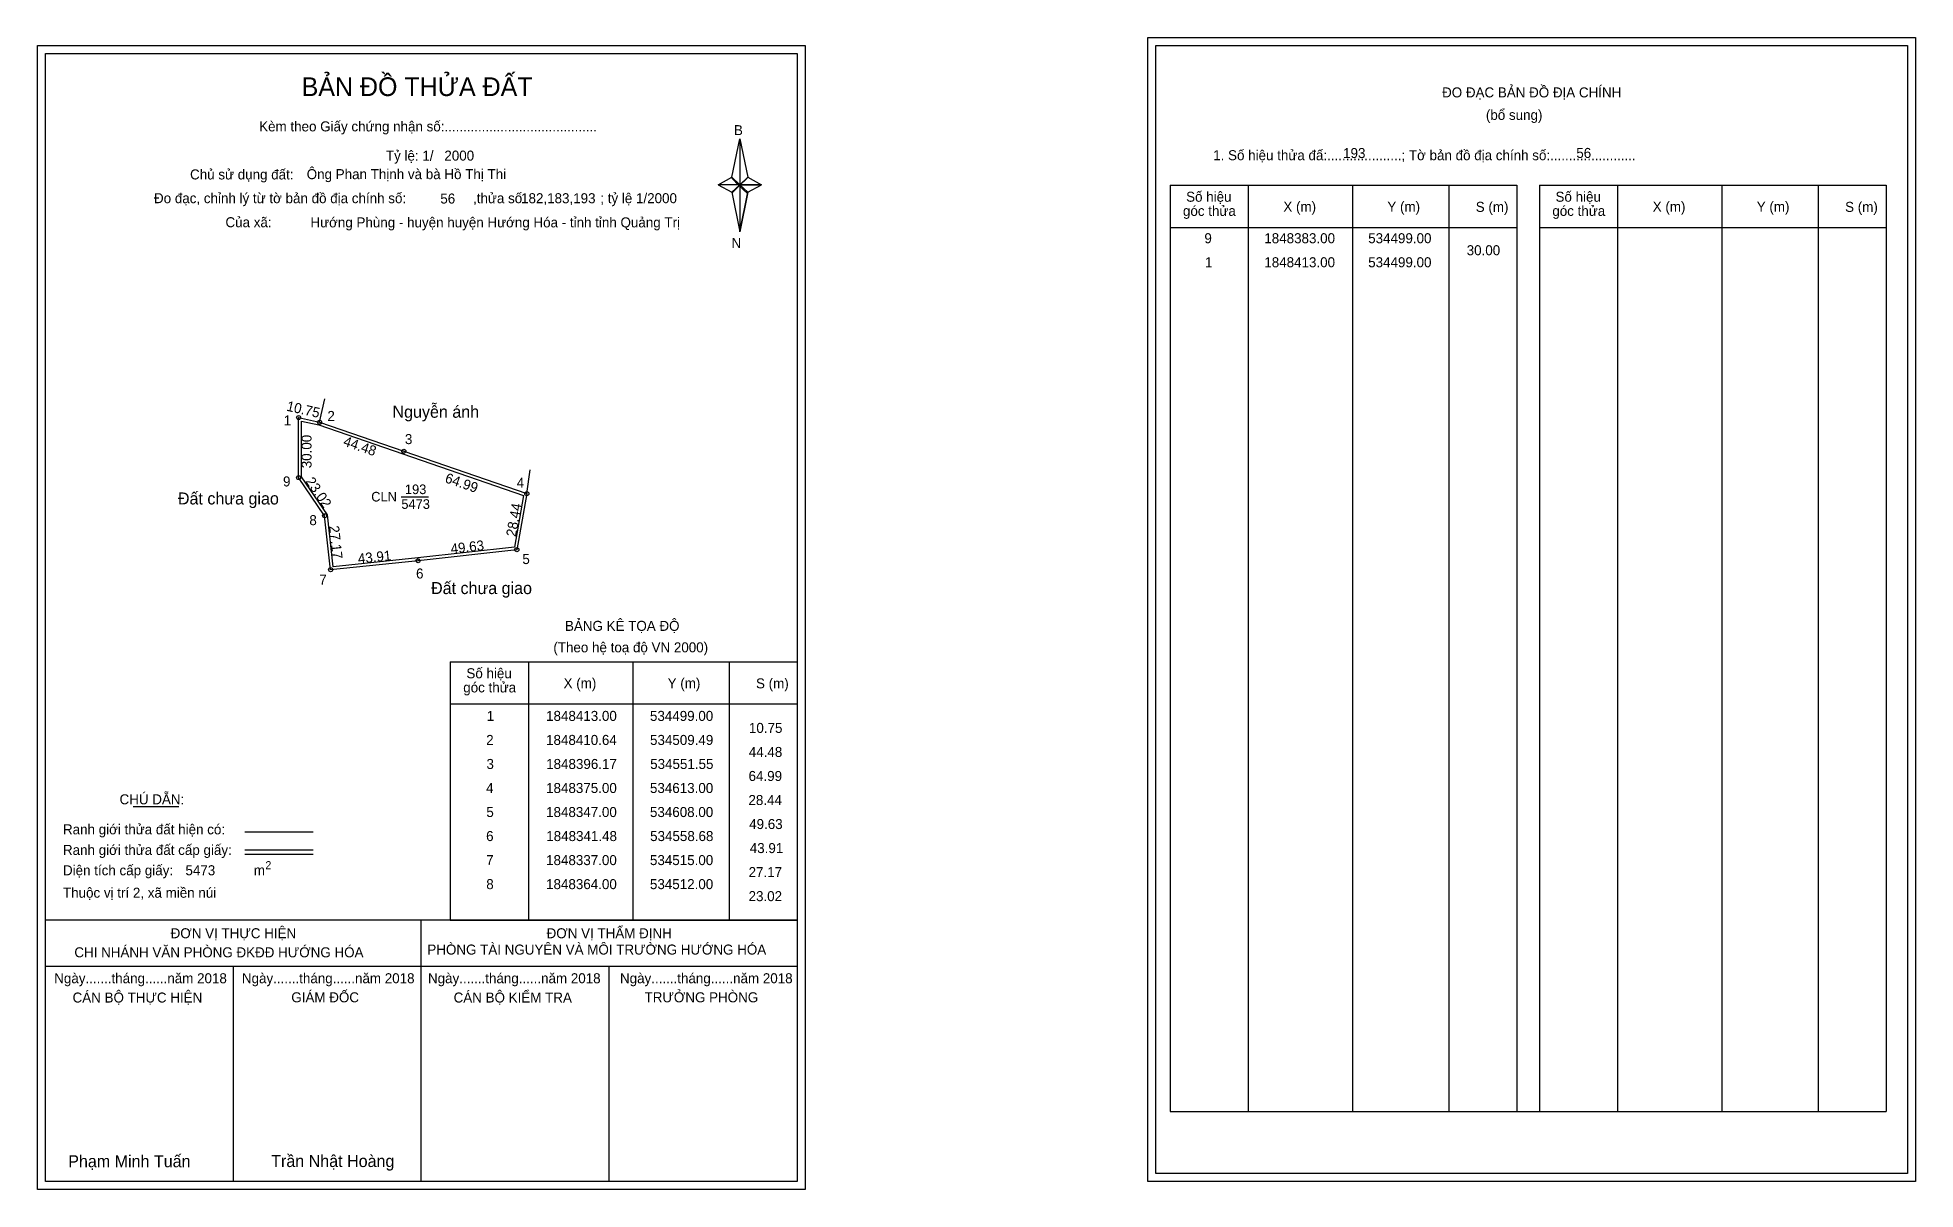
# Model space of a CAD drawing. Extents: x 534369 to 535307, y 1848028 to 1848603.
import ezdxf

# ---------------------------------------------------------------- set-up
doc = ezdxf.new("R2010")
doc.units = 0
for name, color, linetype in [('Level 1', 7, 'Continuous'), ('Level 10', 7, 'Continuous'), ('Level 11', 7, 'Continuous'), ('Level 13', 7, 'Continuous'), ('Level 27', 7, 'Continuous'), ('Level 3', 7, 'Continuous'), ('Level 49', 7, 'Continuous'), ('Level 53', 7, 'Continuous'), ('Level 55', 7, 'Continuous'), ('Level 6', 7, 'Continuous'), ('Level 60', 7, 'Continuous'), ('Level 63', 7, 'Continuous'), ('Level 9', 7, 'Continuous')]:
    doc.layers.add(name, color=color, linetype=linetype)

msp = doc.modelspace()

# ---------------------------------------------------------------- linework, layer by layer
at = {"layer": 'Level 1'}
for p, q in [((534927.24, 1848598.73), (534927.24, 1848598.73)), ((534372.59, 1848594.73), (534372.59, 1848594.73)), ((534715.44, 1848532.96), (534719.37, 1848552.24)), ((534719.37, 1848552.24), (534719.37, 1848529.19)), ((534719.37, 1848552.24), (534723.31, 1848532.96)), ((534708.55, 1848529.19), (534715.44, 1848532.96)), ((534715.44, 1848532.96), (534719.37, 1848529.19)), ((534719.08, 1848528.76), (534715.44, 1848532.52)), ((534723.01, 1848532.52), (534719.08, 1848528.76)), ((534719.08, 1848528.76), (534723.01, 1848532.52)), ((534723.31, 1848532.96), (534719.37, 1848529.19)), ((534719.37, 1848529.19), (534715.44, 1848525.51)), ((534719.08, 1848528.76), (534715.44, 1848525.07)), ((534715.44, 1848525.07), (534719.08, 1848528.76)), ((534715.44, 1848525.51), (534719.37, 1848505.79)), ((534723.01, 1848525.07), (534719.08, 1848528.76)), ((534719.37, 1848529.19), (534719.37, 1848505.79)), ((534719.37, 1848529.19), (534730.19, 1848529.19)), ((534719.37, 1848529.19), (534723.31, 1848525.51)), ((534723.31, 1848525.51), (534719.37, 1848505.79)), ((534723.31, 1848525.51), (534730.19, 1848529.19)), ((534934.3, 1848529.02), (535107.51, 1848529.02)), ((534973.48, 1848066.49), (534973.48, 1848529.02)), ((535025.63, 1848066.49), (535025.63, 1848529.02)), ((535073.57, 1848529.02), (535073.57, 1848066.49)), ((535107.51, 1848529.02), (535107.51, 1848066.49)), ((535118.82, 1848529.02), (535292.02, 1848529.02)), ((535158, 1848066.49), (535158, 1848529.02)), ((535210.14, 1848066.49), (535210.14, 1848529.02)), ((535258.09, 1848529.02), (535258.09, 1848066.49)), ((535292.02, 1848529.02), (535292.02, 1848066.49)), ((534934.3, 1848507.96), (535107.51, 1848507.96)), ((535118.82, 1848507.96), (535292.02, 1848507.96)), ((534574.78, 1848291.07), (534747.98, 1848291.07)), ((534613.96, 1848162.02), (534613.96, 1848291.07)), ((534666.1, 1848162.02), (534666.1, 1848291.07)), ((534714.05, 1848291.07), (534714.05, 1848162.02)), ((534574.78, 1848270.02), (534747.98, 1848270.02)), ((534416.43, 1848218.86), (534439.23, 1848218.86)), ((534472.16, 1848206.05), (534506.18, 1848206.05)), ((534472.16, 1848197.15), (534506.18, 1848197.15)), ((534472.16, 1848194.96), (534506.18, 1848194.96)), ((534586.25, 1848162.02), (534372.59, 1848162.02)), ((534747.98, 1848162.02), (534538.3, 1848162.02)), ((534560.29, 1848031.58), (534560.29, 1848162.02)), ((534574.78, 1848162.02), (534747.98, 1848162.02)), ((534747.99, 1848138.92), (534372.59, 1848138.92)), ((534466.44, 1848031.58), (534466.44, 1848138.92)), ((534654.14, 1848031.58), (534654.14, 1848138.92)), ((534934.3, 1848066.49), (535292.02, 1848066.49)), ((535302.64, 1848035.58), (535302.64, 1848035.58)), ((534747.98, 1848031.58), (534747.98, 1848031.58))]:
    msp.add_line(p, q, dxfattribs=at)
for points in [[(534715.44, 1848532.96), (534719.37, 1848552.24), (534719.37, 1848529.19)], [(534719.37, 1848529.19), (534723.31, 1848532.96), (534730.19, 1848529.19)], [(534708.55, 1848529.19), (534715.44, 1848525.51), (534719.37, 1848529.19)], [(534719.37, 1848529.19), (534719.37, 1848505.79), (534723.31, 1848525.51)]]:
    msp.add_lwpolyline(points, close=True, dxfattribs=at)
at = {"layer": 'Level 10'}
for points in [[(534551.55, 1848396.17), (534613, 1848375), (534608, 1848347), (534558.68, 1848341.48), (534515, 1848337), (534512, 1848364), (534499, 1848383), (534499, 1848413), (534509.49, 1848410.64)], [(534551.09, 1848394.85), (534611.41, 1848374.07), (534606.81, 1848348.28), (534558.53, 1848342.87), (534516.24, 1848338.53), (534513.35, 1848364.5), (534500.4, 1848383.43), (534500.4, 1848411.25), (534509.11, 1848409.29)]]:
    msp.add_lwpolyline(points, close=True, dxfattribs=at)
at = {"layer": 'Level 11'}
for centre in [(534499, 1848413), (534509.49, 1848410.64), (534551.55, 1848396.17), (534551.55, 1848396.17), (534499, 1848383), (534613, 1848375), (534512, 1848364), (534608, 1848347), (534515, 1848337), (534558.68, 1848341.48)]:
    msp.add_circle(centre, 1, dxfattribs=at)
at = {"layer": 'Level 27'}
for p, q in [((534509.49, 1848410.64), (534512.02, 1848422.37)), ((534613, 1848375), (534614.63, 1848386.89))]:
    msp.add_line(p, q, dxfattribs=at)
at = {"layer": 'Level 3'}
for p, q in [((534934.3, 1848529.02), (534934.3, 1848066.49)), ((535118.82, 1848529.02), (535118.82, 1848066.49)), ((534574.78, 1848291.07), (534574.78, 1848162.02))]:
    msp.add_line(p, q, dxfattribs=at)
at = {"layer": 'Level 63'}
for points in [[(534368.59, 1848598.73), (534751.99, 1848598.73), (534751.99, 1848027.58), (534368.59, 1848027.58)], [(534923.24, 1848602.73), (535306.64, 1848602.73), (535306.64, 1848031.58), (534923.24, 1848031.58)], [(534927.24, 1848598.73), (535302.64, 1848598.73), (535302.64, 1848035.58), (534927.24, 1848035.58)], [(534372.59, 1848594.73), (534747.99, 1848594.73), (534747.99, 1848031.58), (534372.59, 1848031.58)]]:
    msp.add_lwpolyline(points, close=True, dxfattribs=at)
at = {"layer": 'Level 9'}
msp.add_line((534550.3, 1848373.48), (534563.92, 1848373.48), dxfattribs=at)

# ---------------------------------------------------------------- texts
at = {"layer": 'Level 1'}
for s, height, p in [('BẢN ĐỒ THỬA ĐẤT', 9.3313, (534500.52, 1848573.54)), ('ĐO ĐẠC BẢN ĐỒ ĐỊA CHÍNH', 5, (535070.19, 1848572.85)), ('Kèm theo Giấy chứng nhận số:.........................................', 5, (534479.29, 1848555.88)), ('(bổ sung)', 5, (535092.07, 1848561.61)), ('B', 5, (534716.46, 1848554)), ('1. Số hiệu thửa đấ:....................; Tờ bản đồ địa chính số:.......................', 5, (534955.85, 1848541.49)), ('Chủ sử dụng đất:', 5, (534444.77, 1848531.89)), ('Đo đạc, chỉnh lý từ tờ bản đồ địa chính số:                  ,thửa số                     ; tỷ lệ 1/2000', 5, (534426.76, 1848520.03)), ('Số hiệu', 5, (534942.33, 1848520.75)), ('Số hiệu', 5, (535126.85, 1848520.75)), ('Của xã:', 5, (534462.45, 1848508.03)), ('góc thửa', 5, (534940.75, 1848513.69)), ('X (m)', 5, (534990.9, 1848515.8)), ('Y (m)', 5, (535042.85, 1848515.8)), ('S (m)', 5, (535087.01, 1848515.7)), ('góc thửa', 5, (535125.26, 1848513.69)), ('X (m)', 5, (535175.41, 1848515.8)), ('Y (m)', 5, (535227.37, 1848515.8)), ('S (m)', 5, (535271.52, 1848515.7)), ('N', 5, (534715.26, 1848497.66)), ('BẢNG KÊ TỌA ĐỘ', 5, (534632.05, 1848306.48)), ('(Theo hệ toạ độ VN 2000)', 5, (534626.24, 1848295.76)), ('Số hiệu', 5, (534582.81, 1848282.81)), ('góc thửa', 5, (534581.23, 1848275.75)), ('X (m)', 5, (534631.37, 1848277.86)), ('Y (m)', 5, (534683.33, 1848277.86)), ('S (m)', 5, (534727.48, 1848277.76)), ('CHÚ DẪN:', 5, (534409.55, 1848219.87)), ('Ranh giới thửa đất hiện có:', 5, (534381.29, 1848204.87)), ('Ranh giới thửa đất cấp giấy:', 5, (534381.29, 1848194.59)), ('Diện tích cấp giấy:', 5, (534381.29, 1848184.43)), ('m', 5, (534476.6, 1848184.47)), ('2', 4, (534482.39, 1848187.49)), ('Thuộc vị trí 2, xã miền núi', 5, (534381.29, 1848173.23)), ('ĐƠN VỊ THỰC HIỆN', 5, (534435.06, 1848152.99)), ('ĐƠN VỊ THẨM ĐỊNH', 5, (534622.86, 1848152.99)), ('CHI NHÁNH VĂN PHÒNG ĐKĐĐ HƯỚNG HÓA', 5, (534386.97, 1848143.47)), ('PHÒNG TÀI NGUYÊN VÀ MÔI TRƯỜNG HƯỚNG HÓA', 5, (534563.31, 1848144.85)), ('Ngày.......tháng......năm 2018', 5, (534376.92, 1848130.52)), ('Ngày.......tháng......năm 2018', 5, (534470.67, 1848130.52)), ('Ngày.......tháng......năm 2018', 5, (534563.62, 1848130.52)), ('Ngày.......tháng......năm 2018', 5, (534659.53, 1848130.52)), ('CÁN BỘ THỰC HIỆN', 5, (534386.09, 1848120.89)), ('GIÁM ĐỐC', 5, (534495.35, 1848121.01)), ('CÁN BỘ KIỂM TRA', 5, (534576.43, 1848120.89)), ('TRƯỞNG PHÒNG', 5, (534671.81, 1848121.01)), ('Phạm Minh Tuấn', 6, (534383.91, 1848038.66)), ('Trần Nhật Hoàng', 6, (534485.29, 1848038.76))]:
    msp.add_text(s, height=height, dxfattribs=at).set_placement(p)
at = {"layer": 'Level 11'}
msp.add_text('Tỷ lệ: 1/', height=5, dxfattribs=at).set_placement((534542.6, 1848541.25))
at = {"layer": 'Level 13'}
for s, p in [('CLN', (534535.27, 1848371.08)), ('193', (534552.09, 1848374.76)), ('5473', (534550.31, 1848367.4))]:
    msp.add_text(s, height=4.8, dxfattribs=at).set_placement(p)
at = {"layer": 'Level 49'}
for s, rotation, p in [('10.75', 347.32092, (534492.65, 1848416.47)), ('30.00', 90, (534505.45, 1848387.66)), ('44.48', 341.01513, (534520.92, 1848399.12)), ('23.02', 304.38034, (534502.21, 1848381.14)), ('64.99', 340.99077, (534571.72, 1848380.77)), ('28.44', 79.87533, (534607.49, 1848353.23)), ('27.17', 276.34019, (534514.19, 1848358.77)), ('43.91', 5.85601, (534528.86, 1848340.03)), ('49.63', 6.38609, (534575.21, 1848344.94))]:
    msp.add_text(s, height=5, rotation=rotation, dxfattribs=at).set_placement(p)
at = {"layer": 'Level 53'}
for s, p in [('9', (534951.45, 1848500.04)), ('1848383.00', (534981.39, 1848500.04)), ('534499.00', (535033.28, 1848500.04)), ('30.00', (535082.48, 1848494.04)), ('1', (534951.75, 1848488.04)), ('1848413.00', (534981.39, 1848488.04)), ('534499.00', (535033.28, 1848488.04)), ('1', (534592.98, 1848261.52)), ('1848413.00', (534622.62, 1848261.52)), ('534499.00', (534674.5, 1848261.52)), ('10.75', (534723.94, 1848255.52)), ('2', (534592.68, 1848249.52)), ('1848410.64', (534622.61, 1848249.52)), ('534509.49', (534674.53, 1848249.52)), ('3', (534592.83, 1848237.52)), ('1848396.17', (534622.65, 1848237.52)), ('534551.55', (534674.61, 1848237.52)), ('44.48', (534723.87, 1848243.52)), ('64.99', (534723.76, 1848231.52)), ('4', (534592.65, 1848225.52)), ('1848375.00', (534622.62, 1848225.52)), ('534613.00', (534674.5, 1848225.52)), ('28.44', (534723.7, 1848219.52)), ('5', (534592.77, 1848213.52)), ('1848347.00', (534622.62, 1848213.52)), ('534608.00', (534674.5, 1848213.52)), ('6', (534592.66, 1848201.52)), ('1848341.48', (534622.7, 1848201.52)), ('534558.68', (534674.58, 1848201.52)), ('49.63', (534724.06, 1848207.52)), ('7', (534592.69, 1848189.52)), ('1848337.00', (534622.62, 1848189.52)), ('534515.00', (534674.5, 1848189.52)), ('43.91', (534724.36, 1848195.52)), ('27.17', (534723.78, 1848183.52)), ('8', (534592.73, 1848177.52)), ('1848364.00', (534622.62, 1848177.52)), ('534512.00', (534674.5, 1848177.52)), ('23.02', (534723.76, 1848171.52))]:
    msp.add_text(s, height=5, dxfattribs=at).set_placement(p)
at = {"layer": 'Level 55'}
for s, height, p in [('1', 0.8, (534498.78, 1848413)), ('0', 0.22, (534498.92, 1848412.78)), ('0', 0.22, (534498.92, 1848412.78)), ('2', 0.8, (534509.22, 1848410.64)), ('182', 0.22, (534509.25, 1848410.42)), ('182', 0.22, (534509.25, 1848410.42)), ('0', 0.22, (534509.41, 1848410.42)), ('0', 0.22, (534509.41, 1848410.42)), ('3', 0.8, (534551.3, 1848396.17)), ('182', 0.22, (534551.31, 1848395.95)), ('182', 0.22, (534551.31, 1848395.95)), ('9', 0.8, (534498.73, 1848383)), ('0', 0.22, (534498.92, 1848382.78)), ('0', 0.22, (534498.92, 1848382.78)), ('4', 0.8, (534612.72, 1848375)), ('182', 0.22, (534612.76, 1848374.78)), ('182', 0.22, (534612.76, 1848374.78)), ('0', 0.22, (534612.92, 1848374.78)), ('0', 0.22, (534612.92, 1848374.78)), ('8', 0.8, (534511.74, 1848364)), ('0', 0.22, (534511.92, 1848363.78)), ('0', 0.22, (534511.92, 1848363.78)), ('5', 0.8, (534607.74, 1848347)), ('0', 0.22, (534607.92, 1848346.78)), ('0', 0.22, (534607.92, 1848346.78)), ('7', 0.8, (534514.73, 1848337)), ('0', 0.22, (534514.92, 1848336.78)), ('0', 0.22, (534514.92, 1848336.78)), ('6', 0.8, (534558.41, 1848341.48)), ('0', 0.22, (534558.6, 1848341.26)), ('0', 0.22, (534558.6, 1848341.26))]:
    msp.add_text(s, height=height, dxfattribs=at).set_placement(p)
at = {"layer": 'Level 6'}
for s, p in [('2000', (534571.8, 1848541.29)), ('193', (535020.75, 1848542.57)), ('56', (535137.24, 1848542.61)), ('Ông Phan Thịnh và bà Hồ Thị Thi', (534503.04, 1848532.03)), ('56', (534569.78, 1848519.85)), ('182,183,193', (534610.13, 1848520.01)), (' Hướng Phùng - huyện huyện Hướng Hóa - tỉnh tỉnh Quảng Trị', (534503.06, 1848507.95)), ('5473', (534442.47, 1848184.44))]:
    msp.add_text(s, height=5, dxfattribs=at).set_placement(p)
at = {"layer": 'Level 60'}
for s, p in [('Nguyễn ánh', (534545.89, 1848412.89)), ('Đất chưa giao', (534438.7, 1848369.59)), ('Đất chưa giao', (534565.16, 1848324.85))]:
    msp.add_text(s, height=6, dxfattribs=at).set_placement(p)
at = {"layer": 'Level 9'}
for s, p in [('1', (534491.59, 1848409.08)), ('2', (534513.37, 1848411.28)), ('3', (534552.09, 1848399.72)), ('9', (534491.2, 1848378.61)), ('4', (534607.93, 1848377.95)), ('8', (534504.36, 1848359.27)), ('5', (534610.77, 1848339.83)), ('6', (534557.66, 1848332.62)), ('7', (534509.3, 1848329.52))]:
    msp.add_text(s, height=5, dxfattribs=at).set_placement(p)

doc.saveas('drawing.dxf')
